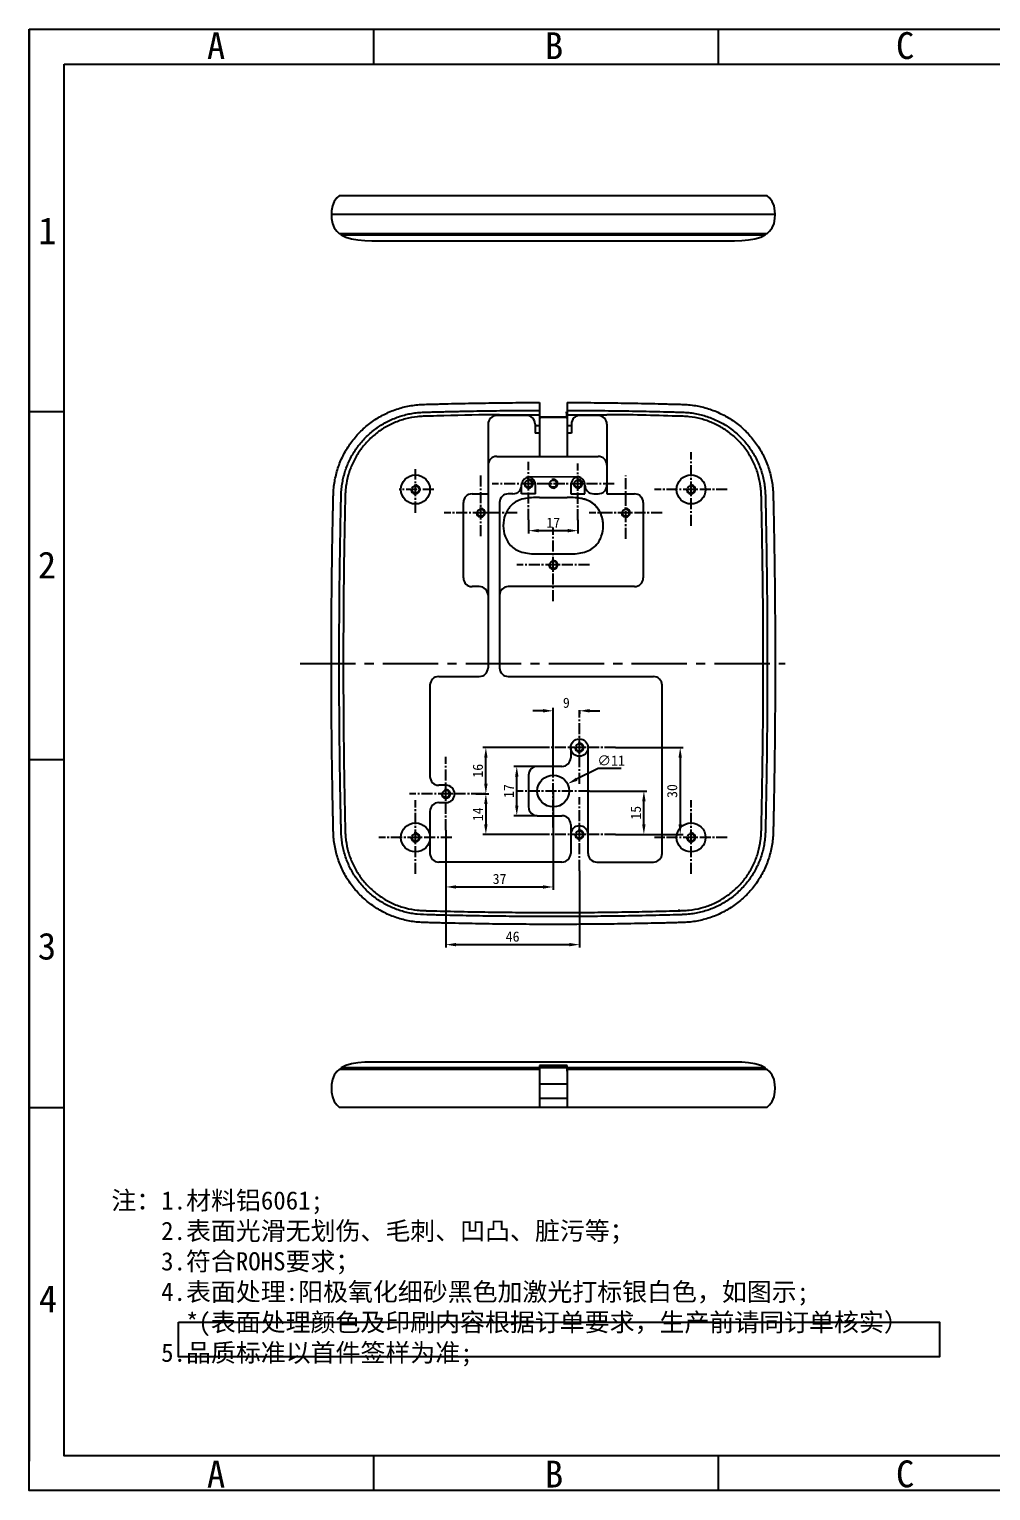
# Model space of a CAD drawing. Header units: millimetres. Extents: x 1791 to 2848, y -3889 to -2778.
# Drawn here: x 1791 to 2123, y -3889 to -3385 of the extents above; entities that cross this region are included whole.
import ezdxf

# ---------------------------------------------------------------- set-up
doc = ezdxf.new("R2010")
doc.units = ezdxf.units.MM
doc.linetypes.add('CENTER2', pattern=[28.575, 19.05, -3.175, 3.175, -3.175])
doc.styles.add('宋体', font='')
doc.styles.get('宋体').set_extended_font_data('SimSun')
doc.dimstyles.new('1x', dxfattribs={"dimtxt": 3.5, "dimasz": 3.5, "dimexe": 1, "dimexo": 0, "dimgap": 1, "dimtad": 1, "dimtoh": 1, "dimdec": 1, "dimrnd": 0.05, "dimdsep": 46, "dimtxsty": '宋体', "dimcen": 0, "dimclrd": 5, "dimclre": 5, "dimadec": 1, "dimazin": 2, "dimtfac": 1, "dimtdec": 1, "dimtofl": 0, "dimtmove": 0, "dimatfit": 3, "dimfxl": 0, "dimtzin": 0, "dimarcsym": 0})

# ---------------------------------------------------------------- blocks, each defined once
blk = doc.blocks.new('*D199')
at = {"color": 5, "lineweight": -2, "transparency": 16777216}
for p, q in [((1993.2, -3632.44), (2016.45, -3632.44)), ((2015.45, -3635.94), (2015.45, -3658.94)), ((1993.2, -3662.44), (2016.45, -3662.44))]:
    blk.add_line(p, q, dxfattribs=at)
at = {"color": 5, "transparency": 16777216}
for points in [[(2014.87, -3635.94), (2016.04, -3635.94), (2015.45, -3632.44)], [(2014.87, -3658.94), (2016.04, -3658.94), (2015.45, -3662.44)]]:
    blk.add_solid(points, dxfattribs=at)
at = {"layer": 'Defpoints', "color": 0, "transparency": 16777216}
for p in [(1993.2, -3632.44), (1993.2, -3662.44), (2015.45, -3662.44)]:
    blk.add_point(p, dxfattribs=at)
at = {"color": 0, "transparency": 16777216, "insert": (2012.7, -3647.44), "char_height": 3.5, "attachment_point": 5, "rotation": 90, "style": '宋体'}
blk.add_mtext('30', dxfattribs=at)
blk = doc.blocks.new('*D211')
at = {"color": 5, "lineweight": -2, "transparency": 16777216}
for p, q in [((1971.69, -3641.94), (1971.69, -3618.77)), ((1968.19, -3619.77), (1964.69, -3619.77)), ((1980.69, -3619.59), (1980.69, -3620.77)), ((1984.19, -3619.77), (1987.69, -3619.77))]:
    blk.add_line(p, q, dxfattribs=at)
at = {"color": 5, "transparency": 16777216}
for points in [[(1968.19, -3619.18), (1968.19, -3620.35), (1971.69, -3619.77)], [(1984.19, -3619.18), (1984.19, -3620.35), (1980.69, -3619.77)]]:
    blk.add_solid(points, dxfattribs=at)
at = {"layer": 'Defpoints', "color": 0, "transparency": 16777216}
for p in [(1971.69, -3619.77), (1980.69, -3619.59), (1971.69, -3641.94)]:
    blk.add_point(p, dxfattribs=at)
at = {"color": 0, "transparency": 16777216, "insert": (1976.19, -3617.02), "char_height": 3.5, "attachment_point": 5, "style": '宋体'}
blk.add_mtext('9', dxfattribs=at)
blk = doc.blocks.new('*D212')
at = {"color": 5, "lineweight": -2, "transparency": 16777216}
for p, q in [((1948.45, -3648.44), (1947.45, -3648.44)), ((1948.45, -3651.94), (1948.45, -3658.94)), ((1968.11, -3662.44), (1947.45, -3662.44))]:
    blk.add_line(p, q, dxfattribs=at)
at = {"color": 5, "transparency": 16777216}
for points in [[(1947.87, -3651.94), (1949.04, -3651.94), (1948.45, -3648.44)], [(1947.87, -3658.94), (1949.04, -3658.94), (1948.45, -3662.44)]]:
    blk.add_solid(points, dxfattribs=at)
at = {"layer": 'Defpoints', "color": 0, "transparency": 16777216}
for p in [(1948.45, -3648.44), (1948.45, -3662.44), (1968.11, -3662.44)]:
    blk.add_point(p, dxfattribs=at)
at = {"color": 0, "transparency": 16777216, "insert": (1945.7, -3655.44), "char_height": 3.5, "attachment_point": 5, "rotation": 90, "style": '宋体'}
blk.add_mtext('14', dxfattribs=at)
blk = doc.blocks.new('*D213')
at = {"color": 5, "lineweight": -2, "transparency": 16777216}
for p, q in [((1968.11, -3632.44), (1947.45, -3632.44)), ((1948.45, -3644.94), (1948.45, -3635.94)), ((1945, -3648.44), (1949.45, -3648.44))]:
    blk.add_line(p, q, dxfattribs=at)
at = {"color": 5, "transparency": 16777216}
for points in [[(1947.87, -3635.94), (1949.04, -3635.94), (1948.45, -3632.44)], [(1947.87, -3644.94), (1949.04, -3644.94), (1948.45, -3648.44)]]:
    blk.add_solid(points, dxfattribs=at)
at = {"layer": 'Defpoints', "color": 0, "transparency": 16777216}
for p in [(1948.45, -3632.44), (1968.11, -3632.44), (1945, -3648.44)]:
    blk.add_point(p, dxfattribs=at)
at = {"color": 0, "transparency": 16777216, "insert": (1945.7, -3640.44), "char_height": 3.5, "attachment_point": 5, "rotation": 90, "style": '宋体'}
blk.add_mtext('16', dxfattribs=at)
blk = doc.blocks.new('*D214')
at = {"color": 5, "lineweight": -2, "transparency": 16777216}
for p, q in [((1984.2, -3647.44), (2003.93, -3647.44)), ((2002.93, -3658.94), (2002.93, -3650.94)), ((1993.2, -3662.44), (2003.93, -3662.44))]:
    blk.add_line(p, q, dxfattribs=at)
at = {"color": 5, "transparency": 16777216}
for points in [[(2002.34, -3650.94), (2003.51, -3650.94), (2002.93, -3647.44)], [(2002.34, -3658.94), (2003.51, -3658.94), (2002.93, -3662.44)]]:
    blk.add_solid(points, dxfattribs=at)
at = {"layer": 'Defpoints', "color": 0, "transparency": 16777216}
for p in [(1984.2, -3647.44), (2002.93, -3647.44), (1993.2, -3662.44)]:
    blk.add_point(p, dxfattribs=at)
at = {"color": 0, "transparency": 16777216, "insert": (2000.18, -3654.94), "char_height": 3.5, "attachment_point": 5, "rotation": 90, "style": '宋体'}
blk.add_mtext('15', dxfattribs=at)
blk = doc.blocks.new('*D215')
at = {"color": 5, "lineweight": -2, "transparency": 16777216}
for p, q in [((1934.69, -3660.96), (1934.69, -3701.41)), ((1980.69, -3674.96), (1980.69, -3701.41)), ((1938.19, -3700.41), (1977.19, -3700.41))]:
    blk.add_line(p, q, dxfattribs=at)
at = {"color": 5, "transparency": 16777216}
for points in [[(1938.19, -3699.83), (1938.19, -3701), (1934.69, -3700.41)], [(1977.19, -3699.83), (1977.19, -3701), (1980.69, -3700.41)]]:
    blk.add_solid(points, dxfattribs=at)
at = {"layer": 'Defpoints', "color": 0, "transparency": 16777216}
for p in [(1934.69, -3660.96), (1980.69, -3674.96), (1980.69, -3700.41)]:
    blk.add_point(p, dxfattribs=at)
at = {"color": 0, "transparency": 16777216, "insert": (1957.69, -3697.66), "char_height": 3.5, "attachment_point": 5, "style": '宋体'}
blk.add_mtext('46', dxfattribs=at)
blk = doc.blocks.new('*D218')
at = {"color": 5, "lineweight": -2, "transparency": 16777216}
for p, q in [((1963.19, -3553.96), (1963.19, -3558.64)), ((1966.69, -3557.64), (1976.69, -3557.64)), ((1980.19, -3553.96), (1980.19, -3558.64))]:
    blk.add_line(p, q, dxfattribs=at)
at = {"color": 5, "transparency": 16777216}
for points in [[(1966.69, -3557.06), (1966.69, -3558.23), (1963.19, -3557.64)], [(1976.69, -3557.06), (1976.69, -3558.23), (1980.19, -3557.64)]]:
    blk.add_solid(points, dxfattribs=at)
at = {"layer": 'Defpoints', "color": 0, "transparency": 16777216}
for p in [(1963.19, -3553.96), (1980.19, -3553.96), (1980.19, -3557.64)]:
    blk.add_point(p, dxfattribs=at)
at = {"color": 0, "transparency": 16777216, "insert": (1971.69, -3554.89), "char_height": 3.5, "attachment_point": 5, "style": '宋体'}
blk.add_mtext('17', dxfattribs=at)
blk = doc.blocks.new('*D227')
at = {"color": 5, "lineweight": -2, "transparency": 16777216}
for p, q in [((1987.18, -3639.65), (1979.73, -3643.4)), ((1995.1, -3639.65), (1987.18, -3639.65))]:
    blk.add_line(p, q, dxfattribs=at)
at = {"color": 5, "transparency": 16777216}
blk.add_solid([(1979.47, -3642.87), (1979.99, -3643.92), (1976.61, -3644.97)], dxfattribs=at)
at = {"layer": 'Defpoints', "color": 0, "transparency": 16777216}
for p in [(1976.61, -3644.97), (1966.78, -3649.91)]:
    blk.add_point(p, dxfattribs=at)
at = {"color": 0, "transparency": 16777216, "insert": (1991.64, -3636.9), "char_height": 3.5, "attachment_point": 5, "style": '宋体'}
blk.add_mtext('∅11', dxfattribs=at)
blk = doc.blocks.new('*D228')
at = {"color": 5, "lineweight": -2, "transparency": 16777216}
for p, q in [((1966.19, -3638.94), (1958.11, -3638.94)), ((1959.11, -3652.44), (1959.11, -3642.44)), ((1966.19, -3655.94), (1958.11, -3655.94))]:
    blk.add_line(p, q, dxfattribs=at)
at = {"color": 5, "transparency": 16777216}
for points in [[(1958.53, -3642.44), (1959.69, -3642.44), (1959.11, -3638.94)], [(1958.53, -3652.44), (1959.69, -3652.44), (1959.11, -3655.94)]]:
    blk.add_solid(points, dxfattribs=at)
at = {"layer": 'Defpoints', "color": 0, "transparency": 16777216}
for p in [(1959.11, -3638.94), (1966.19, -3638.94), (1966.19, -3655.94)]:
    blk.add_point(p, dxfattribs=at)
at = {"color": 0, "transparency": 16777216, "insert": (1956.36, -3647.44), "char_height": 3.5, "attachment_point": 5, "rotation": 90, "style": '宋体'}
blk.add_mtext('17', dxfattribs=at)
blk = doc.blocks.new('A$C61A56A23')
for p, q in [((-297, 210), (-297, 4.23)), ((-247.5, 205), (-247.5, 210)), ((-198, 205), (-198, 210)), ((-148.5, 205), (-148.5, 210)), ((-99, 205), (-99, 210)), ((-49.5, 205), (-49.5, 210)), ((-150.09, 207.75), (-146.91, 207.75)), ((-292, 155), (-297, 155)), ((-5, 155), (0, 155)), ((-292, 105), (-297, 105)), ((-5, 105), (0, 105)), ((-292, 55), (-297, 55)), ((-5, 55), (0, 55)), ((-247.5, -0.02), (-247.5, 5)), ((-198, -0.02), (-198, 5)), ((-148.5, -0.02), (-148.5, 5)), ((-99, -0.02), (-99, 5)), ((-49.5, -0.02), (-49.5, 5))]:
    blk.add_line(p, q)
at = {"color": 7, "linetype": 'Continuous'}
for p, q in [((-148.5, 205), (-150.09, 207.75)), ((-148.5, 205), (-146.91, 207.75)), ((-148.5, 5), (-150.09, 2.25)), ((-148.5, 5), (-146.91, 2.25)), ((-146.91, 2.25), (-150.09, 2.25))]:
    blk.add_line(p, q, dxfattribs=at)
for points in [[(-297, 210), (0, 210), (0, 0), (-297, 0)], [(-292, 205), (-5, 205), (-5, 5), (-292, 5)]]:
    blk.add_lwpolyline(points, close=True)
at = {"color": 7, "linetype": 'Continuous', "char_height": 3.86, "width": 2.6745, "attachment_point": 2, "style": '宋体'}
for s, insert in [('A', (-270.16, 209.56)), ('B', (-221.61, 209.56)), ('C', (-171.18, 209.58)), ('D', (-121.21, 209.58)), ('E', (-72.11, 209.58)), ('F', (-21.44, 209.58)), ('1', (-294.41, 182.97)), ('1', (-2.72, 182.97)), ('2', (-294.45, 134.94)), ('2', (-2.76, 134.94)), ('3', (-294.45, 80.17)), ('3', (-2.76, 80.17)), ('4', (-294.3, 29.5)), ('4', (-2.61, 29.5)), ('A', (-270.16, 4.31)), ('B', (-221.61, 4.31)), ('C', (-171.18, 4.34)), ('D', (-121.21, 4.34)), ('E', (-72.11, 4.34)), ('F', (-21.44, 4.34))]:
    blk.add_mtext(s, dxfattribs=dict(at, insert=insert))
blk = doc.blocks.new('*D247')
at = {"color": 5, "lineweight": -2, "transparency": 16777216}
for p, q in [((1971.69, -3647.44), (1971.69, -3681.52)), ((1934.69, -3660.96), (1934.69, -3681.52)), ((1938.19, -3680.52), (1968.19, -3680.52))]:
    blk.add_line(p, q, dxfattribs=at)
at = {"color": 5, "transparency": 16777216}
for points in [[(1938.19, -3679.94), (1938.19, -3681.1), (1934.69, -3680.52)], [(1968.19, -3679.94), (1968.19, -3681.1), (1971.69, -3680.52)]]:
    blk.add_solid(points, dxfattribs=at)
at = {"layer": 'Defpoints', "color": 0, "transparency": 16777216}
for p in [(1971.69, -3647.44), (1934.69, -3660.96), (1971.69, -3680.52)]:
    blk.add_point(p, dxfattribs=at)
at = {"color": 0, "transparency": 16777216, "insert": (1953.19, -3677.77), "char_height": 3.5, "attachment_point": 5, "style": '宋体'}
blk.add_mtext('37', dxfattribs=at)

msp = doc.modelspace()

# ---------------------------------------------------------------- linework, layer by layer
at = {"color": 7, "linetype": 'Continuous'}
for p, q in [((2045.49, -3442.13), (1897.89, -3442.13)), ((2048.19, -3448.63), (1895.19, -3448.63)), ((1897.89, -3455.13), (2045.49, -3455.13)), ((1898.38, -3455.13), (1898.38, -3455.24)), ((1898.38, -3455.24), (1898.38, -3455.31)), ((1898.71, -3455.24), (1898.38, -3455.24)), ((1898.62, -3455.66), (2042.93, -3455.66)), ((1899.05, -3455.24), (1898.71, -3455.24)), ((1927.15, -3455.24), (1899.05, -3455.24)), ((1909.17, -3457.66), (2034.18, -3457.65)), ((1971.3, -3455.23), (1927.15, -3455.24)), ((2015.22, -3455.23), (1971.69, -3455.23)), ((2044.33, -3455.23), (2015.22, -3455.23)), ((2042.93, -3455.66), (2044.73, -3455.66)), ((2043.21, -3456.4), (2044.73, -3455.66)), ((2044.49, -3455.23), (2044.33, -3455.23)), ((2044.97, -3455.23), (2044.49, -3455.23)), ((2044.97, -3455.23), (2044.97, -3455.13)), ((1956.73, -3517.94), (1952.19, -3517.94)), ((1953.19, -3517.65), (1966.94, -3517.65)), ((1966.94, -3513.45), (1966.94, -3532.06)), ((1967.04, -3518.64), (1967.04, -3516.65)), ((1976.24, -3517.14), (1976.25, -3516.64)), ((1976.24, -3517.14), (1976.24, -3518.64)), ((1976.25, -3516.64), (1976.44, -3516.65)), ((1976.44, -3513.45), (1976.44, -3532.06)), ((1976.44, -3517.65), (1990.2, -3517.65)), ((1987.19, -3517.97), (1980.47, -3517.97)), ((1949.19, -3520.94), (1949.19, -3604.94)), ((1965.44, -3520.89), (1965.44, -3524.06)), ((1966.94, -3521.44), (1965.44, -3521.44)), ((1967.04, -3518.64), (1966.94, -3518.64)), ((1967.39, -3518.46), (1967.04, -3518.46)), ((1967.04, -3518.64), (1967.39, -3518.64)), ((1976.24, -3518.46), (1976.19, -3518.46)), ((1976.19, -3518.64), (1976.24, -3518.64)), ((1976.44, -3518.64), (1976.24, -3518.64)), ((1977.94, -3521.44), (1976.44, -3521.44)), ((1977.94, -3520.89), (1977.94, -3524.06)), ((1990.19, -3520.94), (1990.19, -3544.94)), ((1966.94, -3524.06), (1965.44, -3524.06)), ((1977.94, -3524.06), (1976.44, -3524.06)), ((1952.19, -3532.06), (1987.19, -3532.06)), ((1960.78, -3544.94), (1960.78, -3541.73)), ((1963.2, -3539.08), (1980.2, -3538.99)), ((1965.62, -3544.94), (1965.62, -3542.03)), ((1977.78, -3541.91), (1977.75, -3544.94)), ((1982.62, -3544.94), (1982.62, -3541.94)), ((1940.69, -3573.94), (1940.69, -3547.94)), ((1943.69, -3544.94), (1949.19, -3544.94)), ((1953.19, -3547.94), (1953.19, -3604.94)), ((1957.78, -3544.94), (1956.19, -3544.94)), ((1965.62, -3544.94), (1960.78, -3544.94)), ((1966.94, -3546.19), (1976.44, -3546.19)), ((1977.75, -3544.94), (1982.62, -3544.94)), ((1985.62, -3544.94), (1987.19, -3544.94)), ((1990.19, -3544.94), (1999.69, -3544.94)), ((2002.69, -3547.94), (2002.69, -3573.94)), ((1966.94, -3565.69), (1976.44, -3565.69)), ((1946.19, -3576.94), (1943.69, -3576.94)), ((1999.69, -3576.94), (1956.19, -3576.94)), ((1932.19, -3607.94), (1946.19, -3607.94)), ((1956.19, -3607.94), (2006.19, -3607.94)), ((1929.19, -3610.94), (1929.19, -3642.44)), ((2009.19, -3668.94), (2009.19, -3610.94)), ((1977.69, -3632.44), (1977.69, -3635.94)), ((1983.69, -3668.94), (1983.69, -3632.44)), ((1974.69, -3638.94), (1966.19, -3638.94)), ((1963.19, -3641.94), (1963.19, -3652.94)), ((1934.69, -3645.44), (1932.19, -3645.44)), ((1932.19, -3651.44), (1934.69, -3651.44)), ((1929.19, -3654.44), (1929.19, -3668.94)), ((1966.19, -3655.94), (1974.69, -3655.94)), ((1977.69, -3658.94), (1977.69, -3668.94)), ((1974.69, -3671.94), (1932.19, -3671.94)), ((1986.69, -3671.94), (2006.19, -3671.94)), ((1966.94, -3743.42), (1897.89, -3743.42)), ((1898.38, -3743.32), (1898.38, -3743.42)), ((1966.94, -3742.89), (1898.62, -3742.89)), ((2034.18, -3740.9), (1909.17, -3740.9)), ((1976.44, -3742.13), (1966.94, -3742.13)), ((1966.94, -3742.13), (1966.94, -3744.04)), ((1966.94, -3742.6), (1967.39, -3742.6)), ((1976.44, -3742.62), (1966.94, -3742.62)), ((1976.44, -3742.92), (1966.94, -3742.92)), ((1966.94, -3743.32), (1966.94, -3743.32)), ((1966.94, -3743.42), (1966.94, -3756.42)), ((1966.94, -3744.04), (1966.94, -3744.04)), ((1967.39, -3742.6), (1976.39, -3742.6)), ((1976.39, -3742.6), (1976.44, -3742.6)), ((1976.44, -3744.04), (1976.44, -3742.13)), ((2044.73, -3742.89), (1976.44, -3742.89)), ((1976.44, -3743.31), (1976.44, -3743.31)), ((1976.44, -3743.42), (1976.44, -3756.42)), ((2045.49, -3743.42), (1976.44, -3743.42)), ((1976.44, -3744.04), (1976.44, -3744.04)), ((2044.97, -3743.42), (2044.97, -3743.32)), ((1966.94, -3748.42), (1976.44, -3748.42)), ((1976.44, -3753.42), (1966.94, -3753.42)), ((1897.89, -3756.42), (2045.49, -3756.42))]:
    msp.add_line(p, q, dxfattribs=at)
at = {"color": 1, "linetype": 'CENTER2', "ltscale": 0.2}
for p, q in [((2019.19, -3555.96), (2019.19, -3530.59)), ((1924.19, -3551.44), (1924.19, -3536.41)), ((1963.19, -3553.96), (1963.19, -3533.86)), ((1980.19, -3554.06), (1980.19, -3534.43)), ((1946.69, -3559.56), (1946.69, -3538.59)), ((1975.7, -3541.44), (1950.61, -3541.44)), ((1992.7, -3541.44), (1967.61, -3541.44)), ((1996.69, -3560.48), (1996.69, -3538.59)), ((1930.48, -3543.44), (1918.59, -3543.44)), ((2031.7, -3543.44), (2006.61, -3543.44)), ((1959.2, -3551.44), (1934.11, -3551.44)), ((2009.2, -3551.44), (1984.11, -3551.44)), ((1971.69, -3581.96), (1971.69, -3556.59)), ((1984.2, -3569.44), (1959.11, -3569.44)), ((1980.69, -3644.96), (1980.69, -3619.59)), ((1993.2, -3632.44), (1968.11, -3632.44)), ((1934.69, -3660.96), (1934.69, -3635.59)), ((1971.69, -3659.96), (1971.69, -3634.59)), ((1947.2, -3648.44), (1922.11, -3648.44)), ((1984.2, -3647.44), (1959.11, -3647.44)), ((1924.19, -3675.96), (1924.19, -3650.59)), ((1980.69, -3674.96), (1980.69, -3649.59)), ((2019.19, -3675.96), (2019.19, -3650.59)), ((1936.7, -3663.44), (1911.61, -3663.44)), ((1993.2, -3662.44), (1968.11, -3662.44)), ((2031.7, -3663.44), (2006.61, -3663.44))]:
    msp.add_line(p, q, dxfattribs=at)
at = {"color": 1, "linetype": 'CENTER2'}
msp.add_line((1884.41, -3603.45), (2051.68, -3603.45), dxfattribs=at)
at = {"color": 6, "linetype": 'Continuous'}
msp.add_line((2014.9, -3688.39), (2015.21, -3688.38), dxfattribs=at)
at = {"color": 7, "linetype": 'Continuous'}
for points in [[(1897.89, -3442.13), (1897.1, -3442.85), (1896.19, -3444.09), (1895.57, -3445.6), (1895.26, -3447.29), (1895.19, -3448.63)], [(2048.19, -3448.63), (2048.13, -3447.29), (2047.81, -3445.6), (2047.19, -3444.09), (2046.29, -3442.85), (2045.49, -3442.13)], [(1895.19, -3448.63), (1895.26, -3449.96), (1895.57, -3451.66), (1896.19, -3453.16), (1897.1, -3454.41), (1897.89, -3455.13)], [(2045.49, -3455.13), (2046.29, -3454.41), (2047.19, -3453.16), (2047.81, -3451.66), (2048.13, -3449.96), (2048.19, -3448.63)], [(1898.38, -3455.31), (1898.44, -3455.47), (1898.53, -3455.59), (1898.62, -3455.66)], [(1898.62, -3455.66), (1900.14, -3456.4), (1902.16, -3457.01), (1904.36, -3457.39), (1906.7, -3457.59), (1909.17, -3457.66)], [(2034.18, -3457.65), (2036.65, -3457.59), (2038.99, -3457.39), (2041.19, -3457.01), (2043.21, -3456.4)], [(2044.73, -3455.66), (2044.77, -3455.64), (2044.83, -3455.58), (2044.89, -3455.51), (2044.93, -3455.43), (2044.96, -3455.33), (2044.97, -3455.23)], [(1897.89, -3743.42), (1897.1, -3744.15), (1896.19, -3745.39), (1895.57, -3746.9), (1895.26, -3748.59), (1895.19, -3749.92)], [(1898.62, -3742.89), (1898.53, -3742.96), (1898.44, -3743.08), (1898.38, -3743.24), (1898.38, -3743.32)], [(1909.17, -3740.9), (1906.7, -3740.96), (1904.36, -3741.16), (1902.16, -3741.54), (1900.14, -3742.15), (1898.62, -3742.89)], [(2044.73, -3742.89), (2043.21, -3742.15), (2041.19, -3741.54), (2038.99, -3741.16), (2036.65, -3740.96), (2034.18, -3740.9)], [(2044.91, -3743.08), (2044.91, -3743.08), (2044.85, -3742.99), (2044.78, -3742.92), (2044.73, -3742.89)], [(2048.19, -3749.92), (2048.13, -3748.59), (2047.81, -3746.9), (2047.19, -3745.39), (2046.29, -3744.15), (2045.49, -3743.42)], [(1895.19, -3749.92), (1895.26, -3751.26), (1895.57, -3752.95), (1896.19, -3754.46), (1897.1, -3755.7), (1897.89, -3756.42)], [(2045.49, -3756.42), (2046.29, -3755.7), (2047.19, -3754.46), (2047.81, -3752.95), (2048.13, -3751.26), (2048.19, -3749.92)]]:
    msp.add_lwpolyline(points, dxfattribs=at)
at = {"color": 1}
msp.add_lwpolyline([(1842.49, -3830.62), (2104.87, -3830.62), (2104.87, -3842.62), (1842.49, -3842.62)], close=True, dxfattribs=at)
at = {"color": 7, "linetype": 'Continuous'}
for centre, radius in [((1924.19, -3543.44), 5), ((1924.19, -3543.44), 1.25), ((1963.19, -3541.44), 1.25), ((1971.69, -3541.44), 1.25), ((1980.19, -3541.44), 1.25), ((2019.19, -3543.44), 5), ((2019.19, -3543.44), 1.25), ((1946.69, -3551.44), 1.25), ((1996.69, -3551.44), 1.25), ((1971.69, -3569.44), 1.25), ((1980.69, -3632.44), 3), ((1980.69, -3632.44), 1.25), ((1971.69, -3647.44), 5.5), ((1934.69, -3648.44), 1.25), ((1924.19, -3663.44), 5), ((2019.19, -3663.44), 5), ((1924.19, -3663.44), 1.25), ((1980.69, -3662.44), 1.25), ((2019.19, -3663.44), 1.25)]:
    msp.add_circle(centre, radius, dxfattribs=at)
for centre, radius, start, end in [((2012.73, -3455.54), 2.49, 357.1473, 357.7892), ((1952.19, -3520.94), 3, 90, 180), ((1971.85, -5022.65), 1504.79, 90.359, 90.5758), ((1962.44, -3520.89), 3, 0, 90.359), ((1973.82, -5118.02), 1600.89, 90.24274, 90.24631), ((1972.11, -5020.08), 1502.94, 89.83473, 89.84255), ((1980.94, -3520.9), 3, 89.3221, 179.8853), ((1971.5, -5122.29), 1604.43, 89.43961, 89.66), ((1987.19, -3520.95), 3, 0.1199, 89.5375), ((1971.69, -5017), 1498.37, 89.82599, 90.17779), ((1972.22, -5017.04), 1498.58, 90.02197, 90.18448), ((1972.22, -5017.08), 1498.45, 90.02197, 90.18448), ((1972.22, -5016.97), 1498.51, 89.84802, 90.02201), ((1972.22, -5017.01), 1498.38, 89.84802, 90.02201), ((1952.19, -3535.06), 3, 90, 180), ((1987.19, -3535.06), 3, 0, 90), ((1957.78, -3541.94), 3, 270, 0), ((1954.93, -3540.4), 6, 347.282, 349.6032), ((1963.78, -3542.03), 3, 101.1419, 169.6032), ((1962.62, -3542.03), 3, 0, 78.8581), ((1980.78, -3541.94), 3, 101.0947, 179.4463), ((1979.62, -3541.94), 3, 360, 78.9051), ((1985.62, -3541.94), 3, 180, 270), ((1987.19, -3541.94), 3, 270, 0), ((1943.69, -3547.94), 3, 90, 180), ((1956.19, -3547.94), 3, 90, 180), ((1999.69, -3547.94), 3, 0, 90), ((1978.64, -3556.04), 10.26, 345.0544, 348.7903), ((1977.57, -3555.93), 11.34, 0.0125, 2.7863), ((1977.75, -3555.96), 11.16, 357.2149, 358.1118), ((1977.12, -3555.94), 11.79, 358.1227, 0.0474), ((1979.93, -3556.77), 8.76, 316.834, 320.5116), ((1979.23, -3556.22), 9.64, 330.1785, 334.6058), ((1943.69, -3573.94), 3, 180, 270), ((1946.19, -3579.94), 3, 0, 90), ((1956.19, -3579.94), 3, 90, 180), ((1999.69, -3573.94), 3, 270, 0), ((1932.19, -3610.94), 3, 90, 180), ((1946.19, -3604.94), 3, 270, 0), ((1956.19, -3604.94), 3, 180, 270), ((2006.19, -3610.94), 3, 0, 90), ((1966.19, -3641.94), 3, 90, 180), ((1974.69, -3635.94), 3, 270, 0), ((1932.19, -3642.44), 3, 180, 270), ((1934.69, -3648.44), 3, 270, 90), ((1932.19, -3654.44), 3, 90, 180), ((1966.19, -3652.94), 3, 180, 270), ((1974.69, -3658.94), 3, 0, 90), ((1980.69, -3662.44), 3, 0, 180), ((1932.19, -3668.94), 3, 180, 270), ((1974.69, -3668.94), 3, 270, 0), ((1986.69, -3668.94), 3, 180, 270), ((2006.19, -3668.94), 3, 270, 0), ((2044.49, -3743.32), 0.488, 0.6138, 30.483)]:
    msp.add_arc(centre, radius, start, end, dxfattribs=at)
at = {"color": 2}
for centre in [(1924.19, -3543.44), (1963.19, -3541.44), (1971.69, -3541.44), (1980.19, -3541.44), (2019.19, -3543.44), (1946.69, -3551.44), (1996.69, -3551.44), (1971.69, -3569.44), (1980.69, -3632.44), (1934.69, -3648.44), (1924.19, -3663.44), (1980.69, -3662.44), (2019.19, -3663.44)]:
    msp.add_arc(centre, 1.5, 187.9654, 108.048, dxfattribs=at)
at = {"color": 7, "linetype": 'Continuous'}
for points in [[(1899.05, -3455.24), (1899.05, -3455.4), (1899.15, -3455.58), (1899.29, -3455.66)], [(2044.33, -3455.23), (2044.33, -3455.4), (2044.23, -3455.58), (2044.09, -3455.66)]]:
    msp.add_open_spline(points, degree=3, dxfattribs=at)
for points, knots in [([(1927.15, -3455.24), (1927.15, -3455.28), (1927.15, -3455.42), (1927.15, -3455.56), (1927.16, -3455.66)], [0, 0, 0, 0, 0.290478, 1, 1, 1, 1]), ([(2015.22, -3455.23), (2015.22, -3455.27), (2015.22, -3455.4), (2015.22, -3455.54), (2015.22, -3455.63)], [0, 0, 0, 0, 0.279574, 1, 1, 1, 1]), ([(1971.69, -3693.44), (1968.59, -3693.44), (1963.93, -3693.42), (1957.72, -3693.38), (1953.06, -3693.33), (1948.4, -3693.26), (1943.74, -3693.18), (1939.08, -3693.09), (1935.2, -3693), (1932.1, -3692.92), (1929.77, -3692.85), (1927.83, -3692.8), (1926.28, -3692.75), (1924.73, -3692.65), (1922.8, -3692.41), (1919.75, -3691.81), (1916.04, -3690.64), (1911.83, -3688.61), (1907.96, -3685.99), (1904.52, -3682.84), (1901.56, -3679.22), (1899.17, -3675.21), (1897.68, -3671.61), (1896.81, -3668.63), (1896.32, -3666.35), (1896.05, -3664.43), (1895.92, -3662.88), (1895.87, -3661.71), (1895.85, -3660.55), (1895.81, -3659), (1895.77, -3657.06), (1895.72, -3654.73), (1895.66, -3651.62), (1895.58, -3647.74), (1895.51, -3643.08), (1895.44, -3638.42), (1895.35, -3632.21), (1895.27, -3624.45), (1895.21, -3615.13), (1895.18, -3602.71), (1895.21, -3590.28), (1895.32, -3577.86), (1895.41, -3570.1), (1895.5, -3563.89), (1895.58, -3559.23), (1895.65, -3555.35), (1895.72, -3552.24), (1895.77, -3549.91), (1895.81, -3547.97), (1895.84, -3546.42), (1895.87, -3545.25), (1895.91, -3544.09), (1896.04, -3542.54), (1896.3, -3540.62), (1896.78, -3538.34), (1897.64, -3535.35), (1899.13, -3531.75), (1901.51, -3527.73), (1904.45, -3524.11), (1907.89, -3520.94), (1911.75, -3518.31), (1915.95, -3516.27), (1919.66, -3515.09), (1922.71, -3514.48), (1924.64, -3514.24), (1926.18, -3514.13), (1927.35, -3514.09), (1928.51, -3514.06), (1930.07, -3514.02), (1932.01, -3513.96), (1935.11, -3513.88), (1938.99, -3513.79), (1943.65, -3513.7), (1949.86, -3513.59), (1957.62, -3513.5), (1963.84, -3513.46), (1966.94, -3513.45)], [0, 0, 0, 0, 0.031257, 0.046885, 0.062513, 0.078142, 0.09377, 0.109398, 0.125026, 0.132841, 0.140655, 0.148469, 0.152376, 0.156283, 0.164095, 0.171908, 0.187522, 0.203137, 0.218751, 0.234366, 0.24998, 0.265595, 0.281209, 0.289022, 0.296834, 0.304647, 0.308553, 0.31246, 0.316367, 0.320274, 0.328089, 0.335903, 0.343717, 0.359345, 0.374974, 0.390602, 0.40623, 0.437487, 0.468743, 0.5, 0.562513, 0.59377, 0.625026, 0.640655, 0.656283, 0.671911, 0.679726, 0.68754, 0.695354, 0.699261, 0.703168, 0.707075, 0.710982, 0.718794, 0.726607, 0.734419, 0.750034, 0.765648, 0.781263, 0.796877, 0.812492, 0.828106, 0.843721, 0.851533, 0.859346, 0.863252, 0.867159, 0.871066, 0.874974, 0.882788, 0.890602, 0.90623, 0.921858, 0.937487, 0.968743, 1, 1, 1, 1]), ([(1965.59, -3690.73), (1962.55, -3690.71), (1956.48, -3690.67), (1948.89, -3690.57), (1942.82, -3690.46), (1938.26, -3690.37), (1934.47, -3690.28), (1931.43, -3690.2), (1928.46, -3690.11), (1925.54, -3690.06), (1922.72, -3689.66), (1920, -3689.07), (1916.69, -3687.98), (1912.94, -3686.12), (1909.49, -3683.74), (1906.41, -3680.9), (1903.77, -3677.65), (1901.62, -3674.05), (1900.27, -3670.83), (1899.48, -3668.17), (1899.02, -3666.13), (1898.72, -3664.06), (1898.58, -3662.3), (1898.55, -3660.86), (1898.53, -3659.73), (1898.5, -3658.6), (1898.47, -3657.08), (1898.43, -3655.18), (1898.38, -3652.9), (1898.34, -3650.62), (1898.28, -3647.58), (1898.22, -3643.78), (1898.12, -3637.71), (1898.03, -3630.11), (1897.95, -3620.99), (1897.9, -3611.88), (1897.89, -3602.76), (1897.91, -3593.65), (1897.96, -3584.53), (1898.04, -3575.42), (1898.14, -3567.82), (1898.24, -3561.74), (1898.32, -3557.18), (1898.39, -3553.39), (1898.46, -3550.35), (1898.5, -3548.45), (1898.53, -3546.93), (1898.56, -3545.81), (1898.58, -3544.72), (1898.68, -3543.31), (1898.88, -3541.58), (1899.41, -3538.85), (1900.43, -3535.52), (1902.21, -3531.73), (1904.51, -3528.23), (1907.28, -3525.09), (1910.48, -3522.38), (1914.02, -3520.15), (1917.21, -3518.73), (1919.86, -3517.88), (1921.89, -3517.38), (1923.95, -3517.03), (1926.07, -3516.82), (1928.26, -3516.77), (1930.51, -3516.7), (1932.79, -3516.64), (1935.06, -3516.59), (1937.34, -3516.53), (1941.89, -3516.43), (1948.73, -3516.31), (1957.83, -3516.19), (1963.91, -3516.16), (1966.94, -3516.15)], [0, 0, 0, 0, 0.032129, 0.064253, 0.080315, 0.09638, 0.112446, 0.120481, 0.128514, 0.14393, 0.151285, 0.15863, 0.173341, 0.188066, 0.20279, 0.217515, 0.23224, 0.246965, 0.261686, 0.269038, 0.276383, 0.283743, 0.291149, 0.295017, 0.299032, 0.303053, 0.307073, 0.315113, 0.323151, 0.33119, 0.339228, 0.355306, 0.371385, 0.40354, 0.435693, 0.467844, 0.499995, 0.532146, 0.564298, 0.596451, 0.628606, 0.644685, 0.660763, 0.676839, 0.684878, 0.692919, 0.696939, 0.700947, 0.704769, 0.708476, 0.715848, 0.723196, 0.737894, 0.752619, 0.767343, 0.782068, 0.796793, 0.811518, 0.826242, 0.833602, 0.840949, 0.848297, 0.855687, 0.863442, 0.871477, 0.879511, 0.887546, 0.89558, 0.903614, 0.935746, 0.967874, 1, 1, 1, 1]), ([(1953.19, -3517.65), (1946.78, -3517.65), (1938.79, -3517.89), (1930.39, -3518.11), (1928.24, -3518.17), (1927.44, -3518.19), (1926.34, -3518.22), (1924.13, -3518.38), (1920.74, -3519.01), (1916.83, -3520.35), (1913.15, -3522.26), (1909.8, -3524.69), (1906.85, -3527.58), (1904.35, -3530.88), (1902.36, -3534.51), (1900.93, -3538.4), (1900.24, -3541.75), (1900.03, -3543.99), (1899.98, -3545.02), (1899.96, -3545.56), (1899.95, -3546.15), (1899.94, -3546.64), (1899.86, -3549.99), (1899.73, -3556.29), (1899.41, -3575.09), (1899.2, -3603.44), (1899.41, -3631.79), (1899.73, -3650.59), (1899.86, -3656.89), (1899.94, -3660.24), (1899.95, -3660.73), (1899.96, -3661.32), (1899.98, -3661.86), (1900.03, -3662.89), (1900.24, -3665.13), (1900.93, -3668.48), (1902.36, -3672.37), (1904.35, -3676), (1906.85, -3679.3), (1909.8, -3682.19), (1913.15, -3684.62), (1916.83, -3686.52), (1920.74, -3687.87), (1924.13, -3688.49), (1926.34, -3688.65), (1927.44, -3688.68), (1928.24, -3688.71), (1930.39, -3688.77), (1935.51, -3688.91), (1943.37, -3689.08), (1952.81, -3689.23), (1960.68, -3689.3), (1966.97, -3689.33), (1971.69, -3689.34), (1975.53, -3689.33), (1977.79, -3689.33), (1978.47, -3689.32)], [0, 0, 0, 0, 0.066294, 0.082551, 0.086615, 0.088647, 0.090679, 0.098807, 0.115064, 0.13132, 0.147577, 0.163834, 0.18009, 0.196347, 0.212603, 0.22886, 0.245116, 0.253245, 0.255277, 0.257309, 0.259341, 0.261373, 0.262389, 0.293886, 0.326399, 0.456451, 0.586504, 0.619017, 0.650514, 0.65153, 0.653562, 0.655594, 0.657626, 0.659658, 0.667786, 0.684043, 0.700299, 0.716556, 0.732812, 0.749069, 0.765326, 0.781582, 0.797839, 0.814095, 0.822223, 0.824255, 0.826288, 0.830352, 0.846608, 0.879121, 0.911634, 0.944147, 0.960404, 0.976661, 0.992917, 1, 1, 1, 1]), ([(1976.44, -3516.15), (1979.61, -3516.16), (1984.35, -3516.19), (1990.68, -3516.26), (1995.42, -3516.33), (2000.17, -3516.41), (2004.91, -3516.51), (2008.87, -3516.6), (2011.63, -3516.67), (2013.22, -3516.72), (2014.4, -3516.75), (2015.58, -3516.78), (2016.72, -3516.81), (2017.84, -3516.88), (2019.29, -3517.02), (2021.08, -3517.29), (2023.9, -3517.95), (2027.33, -3519.16), (2031.19, -3521.2), (2034.7, -3523.79), (2037.79, -3526.88), (2040.39, -3530.38), (2042.44, -3534.23), (2043.65, -3537.66), (2044.31, -3540.48), (2044.65, -3542.64), (2044.8, -3544.46), (2044.83, -3545.97), (2044.87, -3547.53), (2044.91, -3549.51), (2044.98, -3552.68), (2045.05, -3556.63), (2045.14, -3561.38), (2045.21, -3566.13), (2045.28, -3570.88), (2045.34, -3575.63), (2045.4, -3581.96), (2045.46, -3589.87), (2045.49, -3599.37), (2045.49, -3608.87), (2045.45, -3618.37), (2045.38, -3627.86), (2045.29, -3635.78), (2045.19, -3642.11), (2045.12, -3646.86), (2045.04, -3650.82), (2044.98, -3653.98), (2044.93, -3656.36), (2044.89, -3658.33), (2044.85, -3659.92), (2044.83, -3661.08), (2044.8, -3662.22), (2044.7, -3663.68), (2044.48, -3665.48), (2044.05, -3667.61), (2043.27, -3670.41), (2041.91, -3673.78), (2039.7, -3677.54), (2036.95, -3680.93), (2033.73, -3683.88), (2030.11, -3686.32), (2026.17, -3688.2), (2022.69, -3689.26), (2019.84, -3689.79), (2018.03, -3689.99), (2016.75, -3690.06), (2016, -3690.08), (2014.82, -3690.12), (2012.25, -3690.19), (2008.29, -3690.29), (2003.55, -3690.4), (1998.81, -3690.5), (1992.48, -3690.6), (1984.57, -3690.69), (1975.08, -3690.74), (1968.75, -3690.74), (1965.59, -3690.73)], [0, 0, 0, 0, 0.032093, 0.04814, 0.064188, 0.080236, 0.096284, 0.112331, 0.120355, 0.124367, 0.128378, 0.132396, 0.136279, 0.140018, 0.143705, 0.151048, 0.158385, 0.173083, 0.18779, 0.202497, 0.217204, 0.231912, 0.246619, 0.261312, 0.268648, 0.275997, 0.283388, 0.287236, 0.291246, 0.299277, 0.307308, 0.323366, 0.339426, 0.355486, 0.371546, 0.387606, 0.403664, 0.43578, 0.467895, 0.50001, 0.532125, 0.564241, 0.59636, 0.61242, 0.62848, 0.644539, 0.652569, 0.660598, 0.668629, 0.672646, 0.676648, 0.680459, 0.68416, 0.691521, 0.69886, 0.706201, 0.720902, 0.735609, 0.750317, 0.765024, 0.779731, 0.794438, 0.809124, 0.816462, 0.823828, 0.827578, 0.829501, 0.831496, 0.839524, 0.855575, 0.871622, 0.887668, 0.903712, 0.9358, 0.967896, 1, 1, 1, 1]), ([(1966.94, -3516.65), (1966.96, -3516.65), (1966.99, -3516.65), (1967.02, -3516.65), (1967.04, -3516.65)], [0, 0, 0, 0, 0.489029, 1, 1, 1, 1]), ([(1976.44, -3513.45), (1979.55, -3513.46), (1985.76, -3513.5), (1993.52, -3513.59), (1999.73, -3513.7), (2004.39, -3513.79), (2008.27, -3513.88), (2011.38, -3513.96), (2013.32, -3514.02), (2014.87, -3514.06), (2016.04, -3514.09), (2017.2, -3514.13), (2018.75, -3514.24), (2020.68, -3514.48), (2023.72, -3515.09), (2027.43, -3516.27), (2031.63, -3518.31), (2035.49, -3520.94), (2038.93, -3524.11), (2041.87, -3527.73), (2044.26, -3531.75), (2045.74, -3535.35), (2046.6, -3538.34), (2047.08, -3540.62), (2047.34, -3542.54), (2047.47, -3544.09), (2047.52, -3545.25), (2047.54, -3546.42), (2047.58, -3547.97), (2047.62, -3549.91), (2047.67, -3552.24), (2047.73, -3555.35), (2047.8, -3559.23), (2047.88, -3563.89), (2047.97, -3570.1), (2048.07, -3577.86), (2048.17, -3590.28), (2048.21, -3602.71), (2048.17, -3615.13), (2048.11, -3624.45), (2048.03, -3632.21), (2047.95, -3638.42), (2047.88, -3643.08), (2047.8, -3647.74), (2047.73, -3651.62), (2047.67, -3654.73), (2047.62, -3657.06), (2047.58, -3659), (2047.54, -3660.55), (2047.52, -3661.71), (2047.47, -3662.88), (2047.33, -3664.43), (2047.07, -3666.35), (2046.58, -3668.63), (2045.71, -3671.61), (2044.22, -3675.21), (2041.82, -3679.22), (2038.87, -3682.84), (2035.42, -3685.99), (2031.56, -3688.61), (2027.35, -3690.64), (2023.63, -3691.81), (2020.59, -3692.41), (2018.66, -3692.65), (2017.11, -3692.75), (2015.56, -3692.8), (2013.62, -3692.85), (2011.29, -3692.92), (2008.18, -3693), (2004.3, -3693.09), (1999.64, -3693.18), (1994.99, -3693.26), (1990.33, -3693.33), (1985.67, -3693.38), (1979.46, -3693.42), (1974.8, -3693.44), (1971.69, -3693.44)], [0, 0, 0, 0, 0.031257, 0.062513, 0.078141, 0.09377, 0.109398, 0.117212, 0.125026, 0.128933, 0.132841, 0.136748, 0.140654, 0.148467, 0.156279, 0.171894, 0.187508, 0.203123, 0.218737, 0.234352, 0.249966, 0.265581, 0.273393, 0.281206, 0.289018, 0.292925, 0.296832, 0.300739, 0.304646, 0.31246, 0.320274, 0.328089, 0.343717, 0.359345, 0.374974, 0.40623, 0.437487, 0.5, 0.531257, 0.562513, 0.59377, 0.609398, 0.625026, 0.640655, 0.656283, 0.664097, 0.671911, 0.679726, 0.683633, 0.68754, 0.691447, 0.695353, 0.703166, 0.710978, 0.718791, 0.734405, 0.75002, 0.765634, 0.781249, 0.796863, 0.812478, 0.828092, 0.835905, 0.843717, 0.847624, 0.851531, 0.859345, 0.867159, 0.874974, 0.890602, 0.90623, 0.921858, 0.937487, 0.953115, 0.968743, 1, 1, 1, 1]), ([(1978.47, -3689.32), (1979.36, -3689.32), (1983.39, -3689.3), (1990.57, -3689.23), (2000.01, -3689.08), (2007.87, -3688.91), (2012.99, -3688.77), (2015.15, -3688.71), (2015.94, -3688.68), (2017.05, -3688.65), (2019.26, -3688.49), (2022.65, -3687.87), (2026.56, -3686.52), (2030.23, -3684.62), (2033.58, -3682.19), (2036.54, -3679.3), (2039.04, -3676), (2041.02, -3672.37), (2042.45, -3668.48), (2043.15, -3665.13), (2043.36, -3662.89), (2043.41, -3661.86), (2043.42, -3661.32), (2043.43, -3660.73), (2043.45, -3660.24), (2043.52, -3656.89), (2043.65, -3650.59), (2043.97, -3631.79), (2044.19, -3603.44), (2043.97, -3575.09), (2043.65, -3556.29), (2043.52, -3549.99), (2043.45, -3546.64), (2043.43, -3546.15), (2043.42, -3545.56), (2043.41, -3545.02), (2043.36, -3543.99), (2043.15, -3541.75), (2042.45, -3538.4), (2041.02, -3534.51), (2039.04, -3530.88), (2036.54, -3527.58), (2033.58, -3524.69), (2030.23, -3522.26), (2026.56, -3520.35), (2022.65, -3519.01), (2019.26, -3518.38), (2017.05, -3518.22), (2015.94, -3518.19), (2015.15, -3518.17), (2006.59, -3517.93), (1998.2, -3517.65), (1990.2, -3517.65)], [0, 0, 0, 0, 0.009622, 0.043725, 0.077827, 0.11193, 0.128981, 0.133244, 0.135376, 0.137507, 0.146033, 0.163084, 0.180136, 0.197187, 0.214238, 0.23129, 0.248341, 0.265392, 0.282444, 0.299495, 0.308021, 0.310152, 0.312283, 0.314415, 0.316546, 0.317612, 0.350649, 0.384752, 0.521162, 0.657573, 0.691676, 0.724713, 0.725778, 0.72791, 0.730041, 0.732173, 0.734304, 0.74283, 0.759881, 0.776932, 0.793984, 0.811035, 0.828086, 0.845138, 0.862189, 0.879241, 0.896292, 0.904818, 0.906949, 0.90908, 0.913343, 1, 1, 1, 1]), ([(1966.94, -3546.19), (1965.07, -3546.19), (1962.24, -3546.34), (1959.12, -3547.38), (1956.68, -3549.17), (1954.87, -3552.14), (1954.44, -3554.67), (1954.44, -3555.94)], [0, 0, 0, 0, 0.249999, 0.375, 0.5, 0.75, 1, 1, 1, 1]), ([(1988.94, -3555.94), (1988.94, -3554.67), (1988.52, -3552.14), (1986.7, -3549.17), (1984.26, -3547.38), (1981.14, -3546.34), (1978.32, -3546.19), (1976.44, -3546.19)], [0, 0, 0, 0, 0.25, 0.500001, 0.625001, 0.750001, 1, 1, 1, 1]), ([(1988.89, -3555.38), (1988.88, -3555.18), (1988.85, -3554.8), (1988.79, -3554.32), (1988.74, -3554), (1988.71, -3553.84), (1988.69, -3553.75), (1988.53, -3552.98), (1988.21, -3552.03), (1987.74, -3551.11), (1987.58, -3550.82), (1987.48, -3550.66), (1987.33, -3550.42), (1987.14, -3550.14), (1986.95, -3549.87), (1986.85, -3549.74), (1986.79, -3549.67), (1986.53, -3549.34), (1986.11, -3548.88), (1985.62, -3548.45), (1985.37, -3548.25), (1985.24, -3548.15), (1985.16, -3548.1), (1984.98, -3547.96), (1984.71, -3547.79), (1984.43, -3547.63), (1984.28, -3547.55), (1984.2, -3547.5), (1983.99, -3547.4), (1983.73, -3547.27), (1983.42, -3547.15), (1983.26, -3547.09), (1983.18, -3547.06), (1983.14, -3547.05), (1983.11, -3547.04), (1982.73, -3546.9), (1982.26, -3546.77), (1981.59, -3546.62), (1981.29, -3546.56), (1981.19, -3546.54), (1981.18, -3546.54)], [0, 0, 0, 0, 0.046366, 0.090644, 0.112783, 0.123852, 0.129387, 0.134922, 0.312032, 0.35631, 0.378449, 0.389518, 0.400587, 0.444865, 0.467004, 0.478073, 0.483608, 0.489143, 0.577698, 0.621975, 0.644114, 0.655184, 0.660718, 0.666253, 0.710531, 0.732669, 0.743739, 0.749274, 0.754808, 0.799086, 0.821225, 0.832294, 0.837829, 0.840596, 0.84198, 0.843363, 0.931919, 0.976196, 0.998335, 1, 1, 1, 1]), ([(1954.44, -3555.94), (1954.44, -3557.21), (1954.87, -3559.74), (1956.68, -3562.7), (1959.12, -3564.49), (1962.24, -3565.53), (1965.07, -3565.69), (1966.94, -3565.69)], [0, 0, 0, 0, 0.25, 0.500001, 0.625001, 0.750001, 1, 1, 1, 1]), ([(1976.44, -3565.69), (1978.32, -3565.69), (1981.14, -3565.53), (1984.26, -3564.49), (1986.7, -3562.7), (1988.52, -3559.74), (1988.94, -3557.21), (1988.94, -3555.94)], [0, 0, 0, 0, 0.249999, 0.375, 0.5, 0.75, 1, 1, 1, 1])]:
    msp.add_open_spline(points, degree=3, knots=knots, dxfattribs=at)

# ---------------------------------------------------------------- block references
at = {"xscale": 2.4, "yscale": 2.4, "zscale": 2.4}
msp.add_blockref('A$C61A56A23', (2503.83, -3888.71), dxfattribs=at)

# ---------------------------------------------------------------- texts
at = {"insert": (1819.35, -3785.47), "char_height": 6.3, "width": 292.4144, "attachment_point": 1, "style": '宋体'}
msp.add_mtext('注：1.材料铝6061;\\P    2.表面光滑无划伤、毛刺、凹凸、脏污等；\\P    3.符合ROHS要求；\\P    4.表面处理:阳极氧化细砂黑色加激光打标银白色，如图示;\\P      {\\C1;*}(表面处理颜色及印刷内容根据订单要求，生产前请同订单核实）\\P    5.品质标准以首件签样为准;', dxfattribs=at)

# ---------------------------------------------------------------- dimensions: what is measured, and where the dimension line sits
at = {"color": 0}
for base, p1, p2, picture, middle in [((1980.19, -3557.64), (1963.19, -3553.96), (1980.19, -3553.96), '*D218', (1971.69, -3554.89)), ((1971.69, -3619.77), (1980.69, -3619.59), (1971.69, -3641.94), '*D211', (1976.19, -3617.02)), ((1971.69, -3680.52), (1934.69, -3660.96), (1971.69, -3647.44), '*D247', (1953.19, -3677.77)), ((1980.69, -3700.41), (1934.69, -3660.96), (1980.69, -3674.96), '*D215', (1957.69, -3697.66))]:
    dim = msp.add_linear_dim(base=base, p1=p1, p2=p2, dimstyle='1x', dxfattribs=at)
    dim.commit()
    dim.dimension.update_dxf_attribs({"geometry": picture, "text_midpoint": middle})
for base, p1, p2, angle, picture, middle in [((1948.45, -3632.44), (1945, -3648.44), (1968.11, -3632.44), 90, '*D213', (1945.7, -3640.44)), ((2015.45, -3662.44), (1993.2, -3632.44), (1993.2, -3662.44), 270, '*D199', (2012.7, -3647.44)), ((1959.11, -3638.94), (1966.19, -3655.94), (1966.19, -3638.94), 90, '*D228', (1956.36, -3647.44)), ((1948.45, -3662.44), (1948.45, -3648.44), (1968.11, -3662.44), 90, '*D212', (1945.7, -3655.44)), ((2002.93, -3647.44), (1993.2, -3662.44), (1984.2, -3647.44), 90, '*D214', (2000.18, -3654.94))]:
    dim = msp.add_linear_dim(base=base, p1=p1, p2=p2, angle=angle, dimstyle='1x', dxfattribs=at)
    dim.commit()
    dim.dimension.update_dxf_attribs({"geometry": picture, "text_midpoint": middle})
dim = msp.add_diameter_dim_2p(p1=(1966.78, -3649.91), p2=(1976.61, -3644.97), dimstyle='1x', dxfattribs=at)
dim.commit()
dim.dimension.update_dxf_attribs({"geometry": '*D227', "text_midpoint": (1991.64, -3639.65), "dimtype": 163})

doc.saveas('drawing.dxf')
